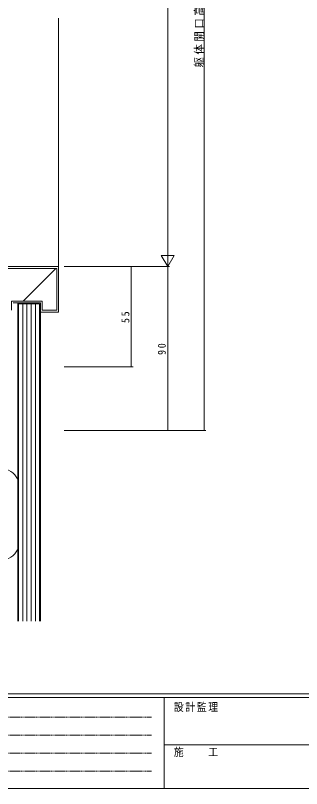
# Model space of a CAD drawing. Units: millimetres, scale not verified. Extents: x -567 to 567, y -403 to 403.
# Drawn here: x -276.5 to -119.1, y -403 to 21.8 of the extents above; entities that cross this region are included whole.
import ezdxf

# ---------------------------------------------------------------- set-up
doc = ezdxf.new("R2010")
doc.units = ezdxf.units.MM
doc.header["$LTSCALE"] = 2
doc.linetypes.add('USER1', pattern=[0.375, 0.25, -0.125])
for name, color, linetype, lineweight in [('0-1_YKK_ZWAK', 7, 'Continuous', 18), ('0-5_YSS_K', 3, 'Continuous', 18), ('0-7_YKK_D', 6, 'Continuous', 18)]:
    doc.layers.add(name, color=color, linetype=linetype, lineweight=lineweight)
doc.styles.add('ＭＳ ゴシック', font='')
doc.styles.get('ＭＳ ゴシック').set_extended_font_data('MS Gothic')

msp = doc.modelspace()

# ---------------------------------------------------------------- linework, layer by layer
at = {"layer": '0-1_YKK_ZWAK'}
for p, q in [((537.274, -350.982), (-562.726, -350.982)), ((483.274, -352.982), (-562.726, -352.982)), ((-194.726, -352.982), (-194.726, -402.982)), ((-194.726, -378.981), (-10.726, -378.981)), ((-562.726, -402.982), (483.274, -402.982))]:
    msp.add_line(p, q, dxfattribs=at)
at = {"layer": '0-1_YKK_ZWAK', "linetype": 'USER1'}
for p, q in [((-556.157, -363.714), (-201.596, -363.714)), ((-556.157, -373.612), (-201.596, -373.612)), ((-556.157, -383.51), (-201.596, -383.51)), ((-556.157, -393.408), (-201.596, -393.408))]:
    msp.add_line(p, q, dxfattribs=at)
at = {"layer": '0-5_YSS_K'}
for p, q in [((-252.728, 20.334), (-252.728, -131.167)), ((-322.728, -116.166), (-252.728, -116.166)), ((-253.728, -117.166), (-321.728, -117.166)), ((-272.297, -135.166), (-254.296, -117.166)), ((-253.728, -140.166), (-253.728, -117.166)), ((-252.728, -116.166), (-252.728, -141.166)), ((-261.728, -135.166), (-261.728, -140.166)), ((-262.728, -136.166), (-277.728, -136.166)), ((-275.228, -136.167), (-275.228, -310.982)), ((-262.728, -136.167), (-275.228, -136.167)), ((-274.728, -136.667), (-274.728, -310.982)), ((-263.228, -136.667), (-274.728, -136.667)), ((-272.428, -136.667), (-272.428, -310.982)), ((-270.128, -136.667), (-270.128, -310.982)), ((-267.828, -136.667), (-267.828, -310.982)), ((-265.528, -136.667), (-265.528, -310.982)), ((-263.228, -310.982), (-263.228, -136.667)), ((-262.728, -136.166), (-262.728, -141.166)), ((-262.728, -310.982), (-262.728, -136.167)), ((-261.728, -140.166), (-253.728, -140.166)), ((-262.728, -141.166), (-252.728, -141.166)), ((-274.728, -270.435), (-274.728, -234.19))]:
    msp.add_line(p, q, dxfattribs=at)
msp.add_lwpolyline([(-261.728, -135.166), (-278.728, -135.166), (-278.728, -140.166)], dxfattribs=at)
for centre, start, end in [((-284.228, -237.313), 18.19487, 148.21167), ((-284.228, -267.313), 211.78833, 341.80513)]:
    msp.add_arc(centre, 10, start, end, dxfattribs=at)
at = {"layer": '0-7_YKK_D'}
for p, q in [((-172.727, -206.169), (-172.728, 243.836)), ((-192.727, 176.834), (-192.727, -109.166)), ((-192.727, -116.166), (-192.727, -104.042)), ((-189.227, -110.104), (-196.227, -110.104)), ((-192.727, -116.166), (-196.227, -110.104)), ((-192.727, -116.166), (-189.227, -110.104)), ((-249.728, -116.166), (-191.727, -116.166)), ((-249.728, -116.166), (-191.727, -116.166)), ((-249.728, -116.166), (-211.728, -116.166)), ((-212.728, -116.166), (-212.728, -171.166)), ((-192.727, -116.166), (-192.727, -206.17)), ((-249.728, -171.166), (-211.728, -171.166)), ((-249.728, -206.169), (-171.727, -206.169)), ((-249.728, -206.17), (-191.727, -206.17))]:
    msp.add_line(p, q, dxfattribs=at)
for centre, start, end in [((-212.728, -116.166), 90, 270), ((-212.728, -116.166), 270, 90), ((-212.728, -171.166), 90, 270), ((-212.728, -171.166), 270, 90), ((-192.727, -206.17), 90, 270), ((-192.727, -206.17), 270, 90), ((-172.727, -206.169), 90.00027, 270.00027), ((-172.727, -206.169), 270.00027, 90.00027)]:
    msp.add_arc(centre, 0.106, start, end, dxfattribs=at)

# ---------------------------------------------------------------- texts
at = {"layer": '0-1_YKK_ZWAK', "char_height": 4.399, "attachment_point": 7, "style": 'ＭＳ ゴシック'}
for s, insert in [('\\T1.17;\\W0.9;設計監理', (-189.341, -360.886)), ('\\T1.17;\\W0.9;施\u3000\u3000工', (-189.341, -385.631))]:
    msp.add_mtext(s, dxfattribs=dict(at, insert=insert))
at = {"layer": '0-7_YKK_D', "color": 7, "char_height": 4.399, "attachment_point": 7, "rotation": 90, "style": 'ＭＳ ゴシック'}
for s, insert in [('\\T1.25;\\W0.95;躯体開口高=H+150', (-172.727, -6.767)), ('\\T1.37;\\W0.9;55', (-213.728, -147.186)), ('\\T1.37;\\W0.9;90', (-193.727, -164.688))]:
    msp.add_mtext(s, dxfattribs=dict(at, insert=insert))

doc.saveas('drawing.dxf')
